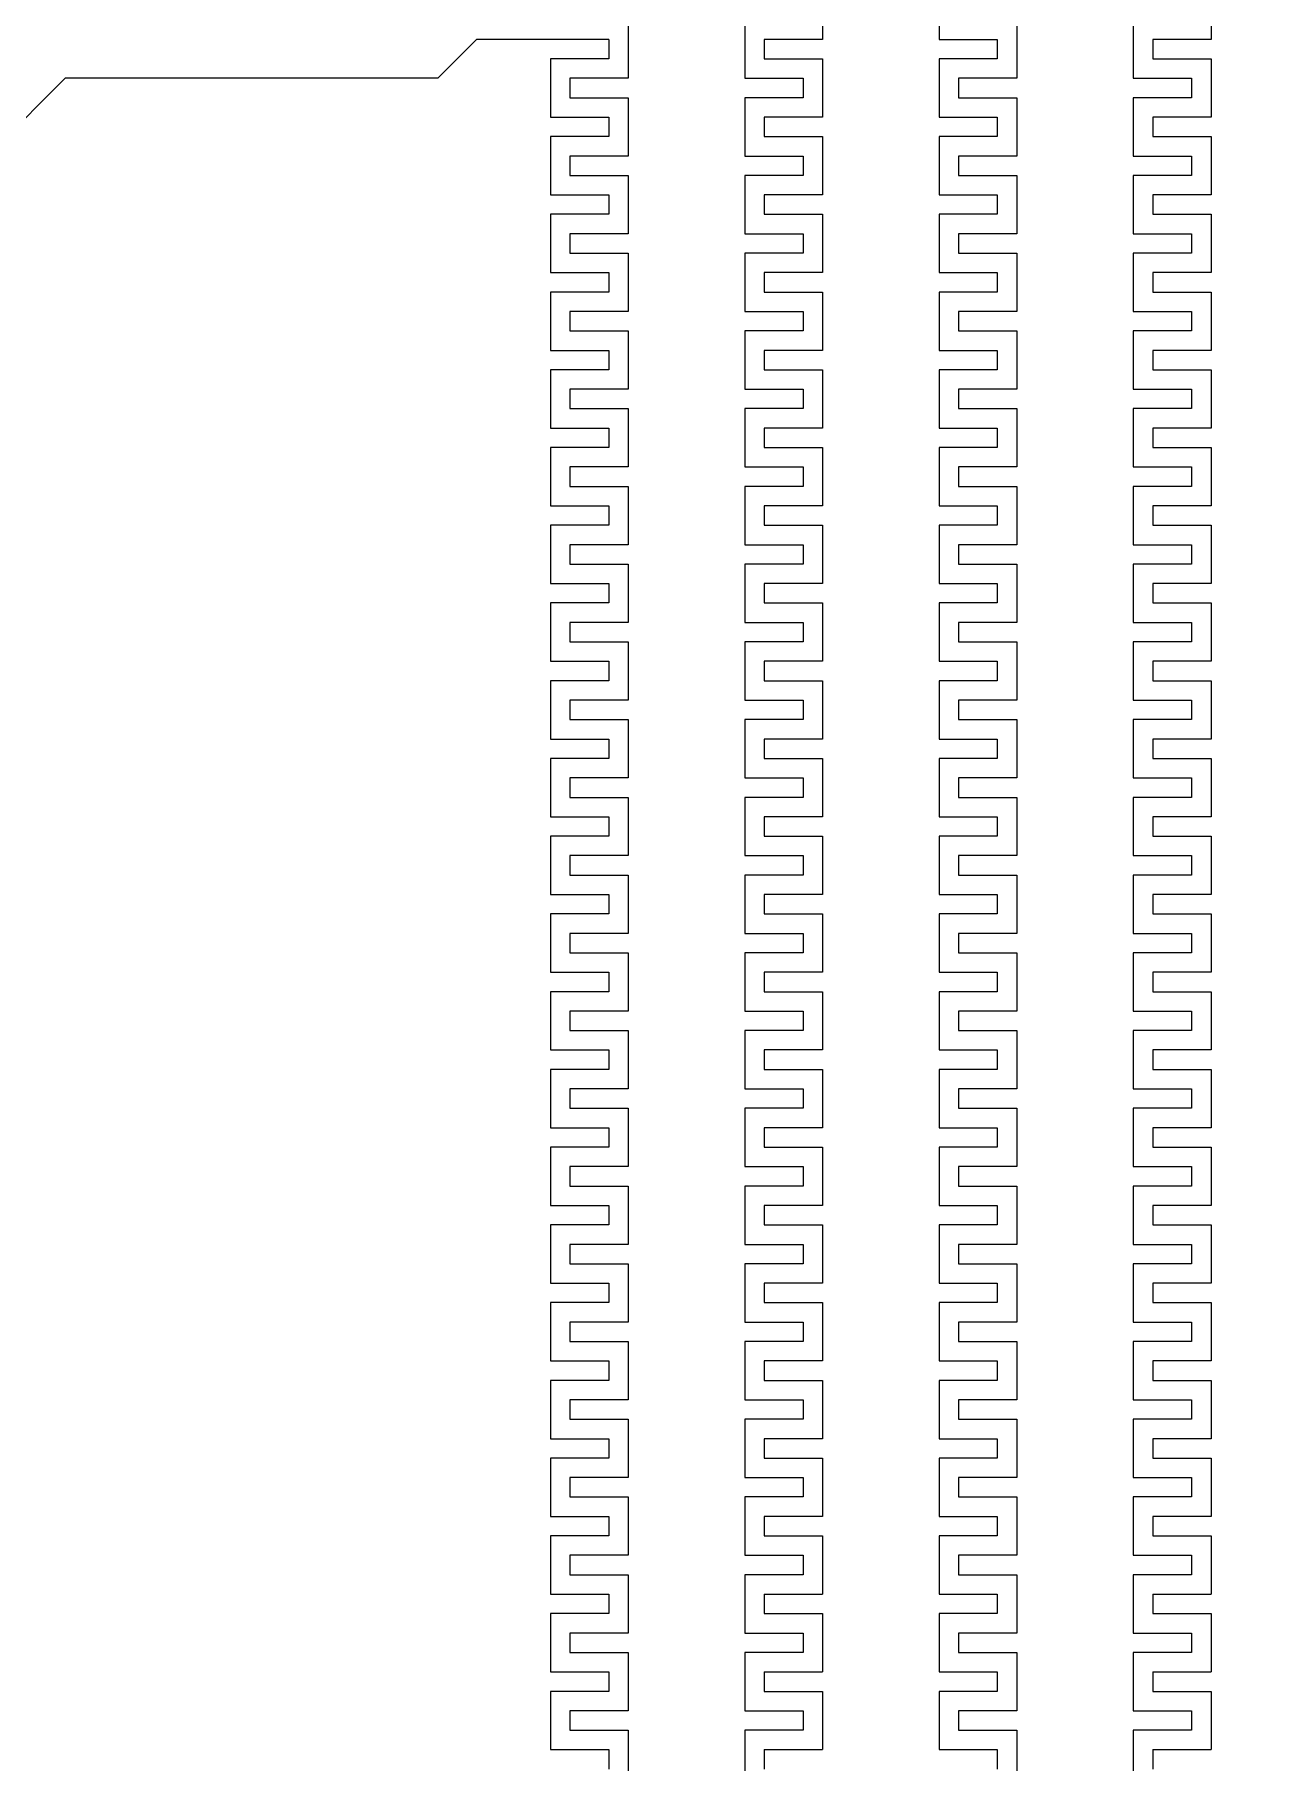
# Model space of a CAD drawing. Extents: x 4629 to 54629, y 4377 to 54377.
# Drawn here: x 22770 to 24375, y 21348 to 23571 of the extents above; entities that cross this region are included whole.
import ezdxf

# ---------------------------------------------------------------- set-up
doc = ezdxf.new("R2010")
doc.units = 13
doc.layers.add('CLEAR', color=140, linetype='Continuous')
doc.layers.add('OPAQUE', color=10, linetype='Continuous')

msp = doc.modelspace()

# ---------------------------------------------------------------- linework, layer by layer
at = {"layer": 'CLEAR'}
for p, q in [((23784.1, 23639.9), (23784.1, 23564.9)), ((23934.1, 23639.9), (23934.1, 23564.9)), ((24284.1, 23639.9), (24284.1, 23564.9)), ((23534.1, 23589.9), (23534.1, 23514.9)), ((23684.1, 23589.9), (23684.1, 23514.9)), ((24034.1, 23589.9), (24034.1, 23514.9)), ((24184.1, 23589.9), (24184.1, 23514.9)), ((23339.1, 23564.9), (23289.1, 23514.9)), ((23509.1, 23564.9), (23339.1, 23564.9)), ((23509.1, 23564.9), (23509.1, 23539.9)), ((23784.1, 23564.9), (23709.1, 23564.9)), ((23709.1, 23564.9), (23709.1, 23539.9)), ((23934.1, 23564.9), (24009.1, 23564.9)), ((24009.1, 23564.9), (24009.1, 23539.9)), ((24284.1, 23564.9), (24209.1, 23564.9)), ((24209.1, 23564.9), (24209.1, 23539.9)), ((23509.1, 23539.9), (23434.1, 23539.9)), ((23434.1, 23539.9), (23434.1, 23464.9)), ((23709.1, 23539.9), (23784.1, 23539.9)), ((23784.1, 23539.9), (23784.1, 23464.9)), ((24009.1, 23539.9), (23934.1, 23539.9)), ((23934.1, 23539.9), (23934.1, 23464.9)), ((24209.1, 23539.9), (24284.1, 23539.9)), ((24284.1, 23539.9), (24284.1, 23464.9)), ((22809.8, 23514.9), (20651.9, 21357)), ((23289.1, 23514.9), (22809.8, 23514.9)), ((23534.1, 23514.9), (23459.1, 23514.9)), ((23459.1, 23514.9), (23459.1, 23489.9)), ((23684.1, 23514.9), (23759.1, 23514.9)), ((23759.1, 23514.9), (23759.1, 23489.9)), ((24034.1, 23514.9), (23959.1, 23514.9)), ((23959.1, 23514.9), (23959.1, 23489.9)), ((24184.1, 23514.9), (24259.1, 23514.9)), ((24259.1, 23514.9), (24259.1, 23489.9)), ((23459.1, 23489.9), (23534.1, 23489.9)), ((23534.1, 23489.9), (23534.1, 23414.9)), ((23759.1, 23489.9), (23684.1, 23489.9)), ((23684.1, 23489.9), (23684.1, 23414.9)), ((23959.1, 23489.9), (24034.1, 23489.9)), ((24034.1, 23489.9), (24034.1, 23414.9)), ((24259.1, 23489.9), (24184.1, 23489.9)), ((24184.1, 23489.9), (24184.1, 23414.9)), ((23434.1, 23464.9), (23509.1, 23464.9)), ((23509.1, 23464.9), (23509.1, 23439.9)), ((23784.1, 23464.9), (23709.1, 23464.9)), ((23709.1, 23464.9), (23709.1, 23439.9)), ((23934.1, 23464.9), (24009.1, 23464.9)), ((24009.1, 23464.9), (24009.1, 23439.9)), ((24284.1, 23464.9), (24209.1, 23464.9)), ((24209.1, 23464.9), (24209.1, 23439.9)), ((23509.1, 23439.9), (23434.1, 23439.9)), ((23434.1, 23439.9), (23434.1, 23364.9)), ((23709.1, 23439.9), (23784.1, 23439.9)), ((23784.1, 23439.9), (23784.1, 23364.9)), ((24009.1, 23439.9), (23934.1, 23439.9)), ((23934.1, 23439.9), (23934.1, 23364.9)), ((24209.1, 23439.9), (24284.1, 23439.9)), ((24284.1, 23439.9), (24284.1, 23364.9)), ((23534.1, 23414.9), (23459.1, 23414.9)), ((23459.1, 23414.9), (23459.1, 23389.9)), ((23684.1, 23414.9), (23759.1, 23414.9)), ((23759.1, 23414.9), (23759.1, 23389.9)), ((24034.1, 23414.9), (23959.1, 23414.9)), ((23959.1, 23414.9), (23959.1, 23389.9)), ((24184.1, 23414.9), (24259.1, 23414.9)), ((24259.1, 23414.9), (24259.1, 23389.9)), ((23459.1, 23389.9), (23534.1, 23389.9)), ((23534.1, 23389.9), (23534.1, 23314.9)), ((23759.1, 23389.9), (23684.1, 23389.9)), ((23684.1, 23389.9), (23684.1, 23314.9)), ((23959.1, 23389.9), (24034.1, 23389.9)), ((24034.1, 23389.9), (24034.1, 23314.9)), ((24259.1, 23389.9), (24184.1, 23389.9)), ((24184.1, 23389.9), (24184.1, 23314.9)), ((23434.1, 23364.9), (23509.1, 23364.9)), ((23509.1, 23364.9), (23509.1, 23339.9)), ((23784.1, 23364.9), (23709.1, 23364.9)), ((23709.1, 23364.9), (23709.1, 23339.9)), ((23934.1, 23364.9), (24009.1, 23364.9)), ((24009.1, 23364.9), (24009.1, 23339.9)), ((24284.1, 23364.9), (24209.1, 23364.9)), ((24209.1, 23364.9), (24209.1, 23339.9)), ((23509.1, 23339.9), (23434.1, 23339.9)), ((23434.1, 23339.9), (23434.1, 23264.9)), ((23709.1, 23339.9), (23784.1, 23339.9)), ((23784.1, 23339.9), (23784.1, 23264.9)), ((24009.1, 23339.9), (23934.1, 23339.9)), ((23934.1, 23339.9), (23934.1, 23264.9)), ((24209.1, 23339.9), (24284.1, 23339.9)), ((24284.1, 23339.9), (24284.1, 23264.9)), ((23534.1, 23314.9), (23459.1, 23314.9)), ((23459.1, 23314.9), (23459.1, 23289.9)), ((23684.1, 23314.9), (23759.1, 23314.9)), ((23759.1, 23314.9), (23759.1, 23289.9)), ((24034.1, 23314.9), (23959.1, 23314.9)), ((23959.1, 23314.9), (23959.1, 23289.9)), ((24184.1, 23314.9), (24259.1, 23314.9)), ((24259.1, 23314.9), (24259.1, 23289.9)), ((23459.1, 23289.9), (23534.1, 23289.9)), ((23534.1, 23289.9), (23534.1, 23214.9)), ((23759.1, 23289.9), (23684.1, 23289.9)), ((23684.1, 23289.9), (23684.1, 23214.9)), ((23959.1, 23289.9), (24034.1, 23289.9)), ((24034.1, 23289.9), (24034.1, 23214.9)), ((24259.1, 23289.9), (24184.1, 23289.9)), ((24184.1, 23289.9), (24184.1, 23214.9)), ((23434.1, 23264.9), (23509.1, 23264.9)), ((23509.1, 23264.9), (23509.1, 23239.9)), ((23784.1, 23264.9), (23709.1, 23264.9)), ((23709.1, 23264.9), (23709.1, 23239.9)), ((23934.1, 23264.9), (24009.1, 23264.9)), ((24009.1, 23264.9), (24009.1, 23239.9)), ((24284.1, 23264.9), (24209.1, 23264.9)), ((24209.1, 23264.9), (24209.1, 23239.9)), ((23509.1, 23239.9), (23434.1, 23239.9)), ((23434.1, 23239.9), (23434.1, 23164.9)), ((23709.1, 23239.9), (23784.1, 23239.9)), ((23784.1, 23239.9), (23784.1, 23164.9)), ((24009.1, 23239.9), (23934.1, 23239.9)), ((23934.1, 23239.9), (23934.1, 23164.9)), ((24209.1, 23239.9), (24284.1, 23239.9)), ((24284.1, 23239.9), (24284.1, 23164.9)), ((23534.1, 23214.9), (23459.1, 23214.9)), ((23459.1, 23214.9), (23459.1, 23189.9)), ((23684.1, 23214.9), (23759.1, 23214.9)), ((23759.1, 23214.9), (23759.1, 23189.9)), ((24034.1, 23214.9), (23959.1, 23214.9)), ((23959.1, 23214.9), (23959.1, 23189.9)), ((24184.1, 23214.9), (24259.1, 23214.9)), ((24259.1, 23214.9), (24259.1, 23189.9)), ((23459.1, 23189.9), (23534.1, 23189.9)), ((23534.1, 23189.9), (23534.1, 23114.9)), ((23759.1, 23189.9), (23684.1, 23189.9)), ((23684.1, 23189.9), (23684.1, 23114.9)), ((23959.1, 23189.9), (24034.1, 23189.9)), ((24034.1, 23189.9), (24034.1, 23114.9)), ((24259.1, 23189.9), (24184.1, 23189.9)), ((24184.1, 23189.9), (24184.1, 23114.9)), ((23434.1, 23164.9), (23509.1, 23164.9)), ((23509.1, 23164.9), (23509.1, 23139.9)), ((23784.1, 23164.9), (23709.1, 23164.9)), ((23709.1, 23164.9), (23709.1, 23139.9)), ((23934.1, 23164.9), (24009.1, 23164.9)), ((24009.1, 23164.9), (24009.1, 23139.9)), ((24284.1, 23164.9), (24209.1, 23164.9)), ((24209.1, 23164.9), (24209.1, 23139.9)), ((23509.1, 23139.9), (23434.1, 23139.9)), ((23434.1, 23139.9), (23434.1, 23064.9)), ((23709.1, 23139.9), (23784.1, 23139.9)), ((23784.1, 23139.9), (23784.1, 23064.9)), ((24009.1, 23139.9), (23934.1, 23139.9)), ((23934.1, 23139.9), (23934.1, 23064.9)), ((24209.1, 23139.9), (24284.1, 23139.9)), ((24284.1, 23139.9), (24284.1, 23064.9)), ((23534.1, 23114.9), (23459.1, 23114.9)), ((23459.1, 23114.9), (23459.1, 23089.9)), ((23684.1, 23114.9), (23759.1, 23114.9)), ((23759.1, 23114.9), (23759.1, 23089.9)), ((24034.1, 23114.9), (23959.1, 23114.9)), ((23959.1, 23114.9), (23959.1, 23089.9)), ((24184.1, 23114.9), (24259.1, 23114.9)), ((24259.1, 23114.9), (24259.1, 23089.9)), ((23459.1, 23089.9), (23534.1, 23089.9)), ((23534.1, 23089.9), (23534.1, 23014.9)), ((23759.1, 23089.9), (23684.1, 23089.9)), ((23684.1, 23089.9), (23684.1, 23014.9)), ((23959.1, 23089.9), (24034.1, 23089.9)), ((24034.1, 23089.9), (24034.1, 23014.9)), ((24259.1, 23089.9), (24184.1, 23089.9)), ((24184.1, 23089.9), (24184.1, 23014.9)), ((23434.1, 23064.9), (23509.1, 23064.9)), ((23509.1, 23064.9), (23509.1, 23039.9)), ((23784.1, 23064.9), (23709.1, 23064.9)), ((23709.1, 23064.9), (23709.1, 23039.9)), ((23934.1, 23064.9), (24009.1, 23064.9)), ((24009.1, 23064.9), (24009.1, 23039.9)), ((24284.1, 23064.9), (24209.1, 23064.9)), ((24209.1, 23064.9), (24209.1, 23039.9)), ((23509.1, 23039.9), (23434.1, 23039.9)), ((23434.1, 23039.9), (23434.1, 22964.9)), ((23709.1, 23039.9), (23784.1, 23039.9)), ((23784.1, 23039.9), (23784.1, 22964.9)), ((24009.1, 23039.9), (23934.1, 23039.9)), ((23934.1, 23039.9), (23934.1, 22964.9)), ((24209.1, 23039.9), (24284.1, 23039.9)), ((24284.1, 23039.9), (24284.1, 22964.9)), ((23534.1, 23014.9), (23459.1, 23014.9)), ((23459.1, 23014.9), (23459.1, 22989.9)), ((23684.1, 23014.9), (23759.1, 23014.9)), ((23759.1, 23014.9), (23759.1, 22989.9)), ((24034.1, 23014.9), (23959.1, 23014.9)), ((23959.1, 23014.9), (23959.1, 22989.9)), ((24184.1, 23014.9), (24259.1, 23014.9)), ((24259.1, 23014.9), (24259.1, 22989.9)), ((23459.1, 22989.9), (23534.1, 22989.9)), ((23534.1, 22989.9), (23534.1, 22914.9)), ((23759.1, 22989.9), (23684.1, 22989.9)), ((23684.1, 22989.9), (23684.1, 22914.9)), ((23959.1, 22989.9), (24034.1, 22989.9)), ((24034.1, 22989.9), (24034.1, 22914.9)), ((24259.1, 22989.9), (24184.1, 22989.9)), ((24184.1, 22989.9), (24184.1, 22914.9)), ((23434.1, 22964.9), (23509.1, 22964.9)), ((23509.1, 22964.9), (23509.1, 22939.9)), ((23784.1, 22964.9), (23709.1, 22964.9)), ((23709.1, 22964.9), (23709.1, 22939.9)), ((23934.1, 22964.9), (24009.1, 22964.9)), ((24009.1, 22964.9), (24009.1, 22939.9)), ((24284.1, 22964.9), (24209.1, 22964.9)), ((24209.1, 22964.9), (24209.1, 22939.9)), ((23509.1, 22939.9), (23434.1, 22939.9)), ((23434.1, 22939.9), (23434.1, 22864.9)), ((23709.1, 22939.9), (23784.1, 22939.9)), ((23784.1, 22939.9), (23784.1, 22864.9)), ((24009.1, 22939.9), (23934.1, 22939.9)), ((23934.1, 22939.9), (23934.1, 22864.9)), ((24209.1, 22939.9), (24284.1, 22939.9)), ((24284.1, 22939.9), (24284.1, 22864.9)), ((23534.1, 22914.9), (23459.1, 22914.9)), ((23459.1, 22914.9), (23459.1, 22889.9)), ((23684.1, 22914.9), (23759.1, 22914.9)), ((23759.1, 22914.9), (23759.1, 22889.9)), ((24034.1, 22914.9), (23959.1, 22914.9)), ((23959.1, 22914.9), (23959.1, 22889.9)), ((24184.1, 22914.9), (24259.1, 22914.9)), ((24259.1, 22914.9), (24259.1, 22889.9)), ((23459.1, 22889.9), (23534.1, 22889.9)), ((23534.1, 22889.9), (23534.1, 22814.9)), ((23759.1, 22889.9), (23684.1, 22889.9)), ((23684.1, 22889.9), (23684.1, 22814.9)), ((23959.1, 22889.9), (24034.1, 22889.9)), ((24034.1, 22889.9), (24034.1, 22814.9)), ((24259.1, 22889.9), (24184.1, 22889.9)), ((24184.1, 22889.9), (24184.1, 22814.9)), ((23434.1, 22864.9), (23509.1, 22864.9)), ((23509.1, 22864.9), (23509.1, 22839.9)), ((23784.1, 22864.9), (23709.1, 22864.9)), ((23709.1, 22864.9), (23709.1, 22839.9)), ((23934.1, 22864.9), (24009.1, 22864.9)), ((24009.1, 22864.9), (24009.1, 22839.9)), ((24284.1, 22864.9), (24209.1, 22864.9)), ((24209.1, 22864.9), (24209.1, 22839.9)), ((23509.1, 22839.9), (23434.1, 22839.9)), ((23434.1, 22839.9), (23434.1, 22764.9)), ((23709.1, 22839.9), (23784.1, 22839.9)), ((23784.1, 22839.9), (23784.1, 22764.9)), ((24009.1, 22839.9), (23934.1, 22839.9)), ((23934.1, 22839.9), (23934.1, 22764.9)), ((24209.1, 22839.9), (24284.1, 22839.9)), ((24284.1, 22839.9), (24284.1, 22764.9)), ((23534.1, 22814.9), (23459.1, 22814.9)), ((23459.1, 22814.9), (23459.1, 22789.9)), ((23684.1, 22814.9), (23759.1, 22814.9)), ((23759.1, 22814.9), (23759.1, 22789.9)), ((24034.1, 22814.9), (23959.1, 22814.9)), ((23959.1, 22814.9), (23959.1, 22789.9)), ((24184.1, 22814.9), (24259.1, 22814.9)), ((24259.1, 22814.9), (24259.1, 22789.9)), ((23459.1, 22789.9), (23534.1, 22789.9)), ((23534.1, 22789.9), (23534.1, 22714.9)), ((23759.1, 22789.9), (23684.1, 22789.9)), ((23684.1, 22789.9), (23684.1, 22714.9)), ((23959.1, 22789.9), (24034.1, 22789.9)), ((24034.1, 22789.9), (24034.1, 22714.9)), ((24259.1, 22789.9), (24184.1, 22789.9)), ((24184.1, 22789.9), (24184.1, 22714.9)), ((23434.1, 22764.9), (23509.1, 22764.9)), ((23509.1, 22764.9), (23509.1, 22739.9)), ((23784.1, 22764.9), (23709.1, 22764.9)), ((23709.1, 22764.9), (23709.1, 22739.9)), ((23934.1, 22764.9), (24009.1, 22764.9)), ((24009.1, 22764.9), (24009.1, 22739.9)), ((24284.1, 22764.9), (24209.1, 22764.9)), ((24209.1, 22764.9), (24209.1, 22739.9)), ((23509.1, 22739.9), (23434.1, 22739.9)), ((23434.1, 22739.9), (23434.1, 22664.9)), ((23709.1, 22739.9), (23784.1, 22739.9)), ((23784.1, 22739.9), (23784.1, 22664.9)), ((24009.1, 22739.9), (23934.1, 22739.9)), ((23934.1, 22739.9), (23934.1, 22664.9)), ((24209.1, 22739.9), (24284.1, 22739.9)), ((24284.1, 22739.9), (24284.1, 22664.9)), ((23534.1, 22714.9), (23459.1, 22714.9)), ((23459.1, 22714.9), (23459.1, 22689.9)), ((23684.1, 22714.9), (23759.1, 22714.9)), ((23759.1, 22714.9), (23759.1, 22689.9)), ((24034.1, 22714.9), (23959.1, 22714.9)), ((23959.1, 22714.9), (23959.1, 22689.9)), ((24184.1, 22714.9), (24259.1, 22714.9)), ((24259.1, 22714.9), (24259.1, 22689.9)), ((23459.1, 22689.9), (23534.1, 22689.9)), ((23534.1, 22689.9), (23534.1, 22614.9)), ((23759.1, 22689.9), (23684.1, 22689.9)), ((23684.1, 22689.9), (23684.1, 22614.9)), ((23959.1, 22689.9), (24034.1, 22689.9)), ((24034.1, 22689.9), (24034.1, 22614.9)), ((24259.1, 22689.9), (24184.1, 22689.9)), ((24184.1, 22689.9), (24184.1, 22614.9)), ((23434.1, 22664.9), (23509.1, 22664.9)), ((23509.1, 22664.9), (23509.1, 22639.9)), ((23784.1, 22664.9), (23709.1, 22664.9)), ((23709.1, 22664.9), (23709.1, 22639.9)), ((23934.1, 22664.9), (24009.1, 22664.9)), ((24009.1, 22664.9), (24009.1, 22639.9)), ((24284.1, 22664.9), (24209.1, 22664.9)), ((24209.1, 22664.9), (24209.1, 22639.9)), ((23509.1, 22639.9), (23434.1, 22639.9)), ((23434.1, 22639.9), (23434.1, 22564.9)), ((23709.1, 22639.9), (23784.1, 22639.9)), ((23784.1, 22639.9), (23784.1, 22564.9)), ((24009.1, 22639.9), (23934.1, 22639.9)), ((23934.1, 22639.9), (23934.1, 22564.9)), ((24209.1, 22639.9), (24284.1, 22639.9)), ((24284.1, 22639.9), (24284.1, 22564.9)), ((23534.1, 22614.9), (23459.1, 22614.9)), ((23459.1, 22614.9), (23459.1, 22589.9)), ((23684.1, 22614.9), (23759.1, 22614.9)), ((23759.1, 22614.9), (23759.1, 22589.9)), ((24034.1, 22614.9), (23959.1, 22614.9)), ((23959.1, 22614.9), (23959.1, 22589.9)), ((24184.1, 22614.9), (24259.1, 22614.9)), ((24259.1, 22614.9), (24259.1, 22589.9)), ((23459.1, 22589.9), (23534.1, 22589.9)), ((23534.1, 22589.9), (23534.1, 22514.9)), ((23759.1, 22589.9), (23684.1, 22589.9)), ((23684.1, 22589.9), (23684.1, 22514.9)), ((23959.1, 22589.9), (24034.1, 22589.9)), ((24034.1, 22589.9), (24034.1, 22514.9)), ((24259.1, 22589.9), (24184.1, 22589.9)), ((24184.1, 22589.9), (24184.1, 22514.9)), ((23434.1, 22564.9), (23509.1, 22564.9)), ((23509.1, 22564.9), (23509.1, 22539.9)), ((23784.1, 22564.9), (23709.1, 22564.9)), ((23709.1, 22564.9), (23709.1, 22539.9)), ((23934.1, 22564.9), (24009.1, 22564.9)), ((24009.1, 22564.9), (24009.1, 22539.9)), ((24284.1, 22564.9), (24209.1, 22564.9)), ((24209.1, 22564.9), (24209.1, 22539.9)), ((23509.1, 22539.9), (23434.1, 22539.9)), ((23434.1, 22539.9), (23434.1, 22464.9)), ((23709.1, 22539.9), (23784.1, 22539.9)), ((23784.1, 22539.9), (23784.1, 22464.9)), ((24009.1, 22539.9), (23934.1, 22539.9)), ((23934.1, 22539.9), (23934.1, 22464.9)), ((24209.1, 22539.9), (24284.1, 22539.9)), ((24284.1, 22539.9), (24284.1, 22464.9)), ((23534.1, 22514.9), (23459.1, 22514.9)), ((23459.1, 22514.9), (23459.1, 22489.9)), ((23684.1, 22514.9), (23759.1, 22514.9)), ((23759.1, 22514.9), (23759.1, 22489.9)), ((24034.1, 22514.9), (23959.1, 22514.9)), ((23959.1, 22514.9), (23959.1, 22489.9)), ((24184.1, 22514.9), (24259.1, 22514.9)), ((24259.1, 22514.9), (24259.1, 22489.9)), ((23459.1, 22489.9), (23534.1, 22489.9)), ((23534.1, 22489.9), (23534.1, 22414.9)), ((23759.1, 22489.9), (23684.1, 22489.9)), ((23684.1, 22489.9), (23684.1, 22414.9)), ((23959.1, 22489.9), (24034.1, 22489.9)), ((24034.1, 22489.9), (24034.1, 22414.9)), ((24259.1, 22489.9), (24184.1, 22489.9)), ((24184.1, 22489.9), (24184.1, 22414.9)), ((23434.1, 22464.9), (23509.1, 22464.9)), ((23509.1, 22464.9), (23509.1, 22439.9)), ((23784.1, 22464.9), (23709.1, 22464.9)), ((23709.1, 22464.9), (23709.1, 22439.9)), ((23934.1, 22464.9), (24009.1, 22464.9)), ((24009.1, 22464.9), (24009.1, 22439.9)), ((24284.1, 22464.9), (24209.1, 22464.9)), ((24209.1, 22464.9), (24209.1, 22439.9)), ((23509.1, 22439.9), (23434.1, 22439.9)), ((23434.1, 22439.9), (23434.1, 22364.9)), ((23709.1, 22439.9), (23784.1, 22439.9)), ((23784.1, 22439.9), (23784.1, 22364.9)), ((24009.1, 22439.9), (23934.1, 22439.9)), ((23934.1, 22439.9), (23934.1, 22364.9)), ((24209.1, 22439.9), (24284.1, 22439.9)), ((24284.1, 22439.9), (24284.1, 22364.9)), ((23534.1, 22414.9), (23459.1, 22414.9)), ((23459.1, 22414.9), (23459.1, 22389.9)), ((23684.1, 22414.9), (23759.1, 22414.9)), ((23759.1, 22414.9), (23759.1, 22389.9)), ((24034.1, 22414.9), (23959.1, 22414.9)), ((23959.1, 22414.9), (23959.1, 22389.9)), ((24184.1, 22414.9), (24259.1, 22414.9)), ((24259.1, 22414.9), (24259.1, 22389.9)), ((23459.1, 22389.9), (23534.1, 22389.9)), ((23534.1, 22389.9), (23534.1, 22314.9)), ((23759.1, 22389.9), (23684.1, 22389.9)), ((23684.1, 22389.9), (23684.1, 22314.9)), ((23959.1, 22389.9), (24034.1, 22389.9)), ((24034.1, 22389.9), (24034.1, 22314.9)), ((24259.1, 22389.9), (24184.1, 22389.9)), ((24184.1, 22389.9), (24184.1, 22314.9)), ((23434.1, 22364.9), (23509.1, 22364.9)), ((23509.1, 22364.9), (23509.1, 22339.9)), ((23784.1, 22364.9), (23709.1, 22364.9)), ((23709.1, 22364.9), (23709.1, 22339.9)), ((23934.1, 22364.9), (24009.1, 22364.9)), ((24009.1, 22364.9), (24009.1, 22339.9)), ((24284.1, 22364.9), (24209.1, 22364.9)), ((24209.1, 22364.9), (24209.1, 22339.9)), ((23509.1, 22339.9), (23434.1, 22339.9)), ((23434.1, 22339.9), (23434.1, 22264.9)), ((23709.1, 22339.9), (23784.1, 22339.9)), ((23784.1, 22339.9), (23784.1, 22264.9)), ((24009.1, 22339.9), (23934.1, 22339.9)), ((23934.1, 22339.9), (23934.1, 22264.9)), ((24209.1, 22339.9), (24284.1, 22339.9)), ((24284.1, 22339.9), (24284.1, 22264.9)), ((23534.1, 22314.9), (23459.1, 22314.9)), ((23459.1, 22314.9), (23459.1, 22289.9)), ((23684.1, 22314.9), (23759.1, 22314.9)), ((23759.1, 22314.9), (23759.1, 22289.9)), ((24034.1, 22314.9), (23959.1, 22314.9)), ((23959.1, 22314.9), (23959.1, 22289.9)), ((24184.1, 22314.9), (24259.1, 22314.9)), ((24259.1, 22314.9), (24259.1, 22289.9)), ((23459.1, 22289.9), (23534.1, 22289.9)), ((23534.1, 22289.9), (23534.1, 22214.9)), ((23759.1, 22289.9), (23684.1, 22289.9)), ((23684.1, 22289.9), (23684.1, 22214.9)), ((23959.1, 22289.9), (24034.1, 22289.9)), ((24034.1, 22289.9), (24034.1, 22214.9)), ((24259.1, 22289.9), (24184.1, 22289.9)), ((24184.1, 22289.9), (24184.1, 22214.9)), ((23434.1, 22264.9), (23509.1, 22264.9)), ((23509.1, 22264.9), (23509.1, 22239.9)), ((23784.1, 22264.9), (23709.1, 22264.9)), ((23709.1, 22264.9), (23709.1, 22239.9)), ((23934.1, 22264.9), (24009.1, 22264.9)), ((24009.1, 22264.9), (24009.1, 22239.9)), ((24284.1, 22264.9), (24209.1, 22264.9)), ((24209.1, 22264.9), (24209.1, 22239.9)), ((23509.1, 22239.9), (23434.1, 22239.9)), ((23434.1, 22239.9), (23434.1, 22164.9)), ((23709.1, 22239.9), (23784.1, 22239.9)), ((23784.1, 22239.9), (23784.1, 22164.9)), ((24009.1, 22239.9), (23934.1, 22239.9)), ((23934.1, 22239.9), (23934.1, 22164.9)), ((24209.1, 22239.9), (24284.1, 22239.9)), ((24284.1, 22239.9), (24284.1, 22164.9)), ((23534.1, 22214.9), (23459.1, 22214.9)), ((23459.1, 22214.9), (23459.1, 22189.9)), ((23684.1, 22214.9), (23759.1, 22214.9)), ((23759.1, 22214.9), (23759.1, 22189.9)), ((24034.1, 22214.9), (23959.1, 22214.9)), ((23959.1, 22214.9), (23959.1, 22189.9)), ((24184.1, 22214.9), (24259.1, 22214.9)), ((24259.1, 22214.9), (24259.1, 22189.9)), ((23459.1, 22189.9), (23534.1, 22189.9)), ((23534.1, 22189.9), (23534.1, 22114.9)), ((23759.1, 22189.9), (23684.1, 22189.9)), ((23684.1, 22189.9), (23684.1, 22114.9)), ((23959.1, 22189.9), (24034.1, 22189.9)), ((24034.1, 22189.9), (24034.1, 22114.9)), ((24259.1, 22189.9), (24184.1, 22189.9)), ((24184.1, 22189.9), (24184.1, 22114.9)), ((23434.1, 22164.9), (23509.1, 22164.9)), ((23509.1, 22164.9), (23509.1, 22139.9)), ((23784.1, 22164.9), (23709.1, 22164.9)), ((23709.1, 22164.9), (23709.1, 22139.9)), ((23934.1, 22164.9), (24009.1, 22164.9)), ((24009.1, 22164.9), (24009.1, 22139.9)), ((24284.1, 22164.9), (24209.1, 22164.9)), ((24209.1, 22164.9), (24209.1, 22139.9)), ((23509.1, 22139.9), (23434.1, 22139.9)), ((23434.1, 22139.9), (23434.1, 22064.9)), ((23709.1, 22139.9), (23784.1, 22139.9)), ((23784.1, 22139.9), (23784.1, 22064.9)), ((24009.1, 22139.9), (23934.1, 22139.9)), ((23934.1, 22139.9), (23934.1, 22064.9)), ((24209.1, 22139.9), (24284.1, 22139.9)), ((24284.1, 22139.9), (24284.1, 22064.9)), ((23534.1, 22114.9), (23459.1, 22114.9)), ((23459.1, 22114.9), (23459.1, 22089.9)), ((23684.1, 22114.9), (23759.1, 22114.9)), ((23759.1, 22114.9), (23759.1, 22089.9)), ((24034.1, 22114.9), (23959.1, 22114.9)), ((23959.1, 22114.9), (23959.1, 22089.9)), ((24184.1, 22114.9), (24259.1, 22114.9)), ((24259.1, 22114.9), (24259.1, 22089.9)), ((23459.1, 22089.9), (23534.1, 22089.9)), ((23534.1, 22089.9), (23534.1, 22014.9)), ((23759.1, 22089.9), (23684.1, 22089.9)), ((23684.1, 22089.9), (23684.1, 22014.9)), ((23959.1, 22089.9), (24034.1, 22089.9)), ((24034.1, 22089.9), (24034.1, 22014.9)), ((24259.1, 22089.9), (24184.1, 22089.9)), ((24184.1, 22089.9), (24184.1, 22014.9)), ((23434.1, 22064.9), (23509.1, 22064.9)), ((23509.1, 22064.9), (23509.1, 22039.9)), ((23784.1, 22064.9), (23709.1, 22064.9)), ((23709.1, 22064.9), (23709.1, 22039.9)), ((23934.1, 22064.9), (24009.1, 22064.9)), ((24009.1, 22064.9), (24009.1, 22039.9)), ((24284.1, 22064.9), (24209.1, 22064.9)), ((24209.1, 22064.9), (24209.1, 22039.9)), ((23509.1, 22039.9), (23434.1, 22039.9)), ((23434.1, 22039.9), (23434.1, 21964.9)), ((23709.1, 22039.9), (23784.1, 22039.9)), ((23784.1, 22039.9), (23784.1, 21964.9)), ((24009.1, 22039.9), (23934.1, 22039.9)), ((23934.1, 22039.9), (23934.1, 21964.9)), ((24209.1, 22039.9), (24284.1, 22039.9)), ((24284.1, 22039.9), (24284.1, 21964.9)), ((23534.1, 22014.9), (23459.1, 22014.9)), ((23459.1, 22014.9), (23459.1, 21989.9)), ((23684.1, 22014.9), (23759.1, 22014.9)), ((23759.1, 22014.9), (23759.1, 21989.9)), ((24034.1, 22014.9), (23959.1, 22014.9)), ((23959.1, 22014.9), (23959.1, 21989.9)), ((24184.1, 22014.9), (24259.1, 22014.9)), ((24259.1, 22014.9), (24259.1, 21989.9)), ((23459.1, 21989.9), (23534.1, 21989.9)), ((23534.1, 21989.9), (23534.1, 21914.9)), ((23759.1, 21989.9), (23684.1, 21989.9)), ((23684.1, 21989.9), (23684.1, 21914.9)), ((23959.1, 21989.9), (24034.1, 21989.9)), ((24034.1, 21989.9), (24034.1, 21914.9)), ((24259.1, 21989.9), (24184.1, 21989.9)), ((24184.1, 21989.9), (24184.1, 21914.9)), ((23434.1, 21964.9), (23509.1, 21964.9)), ((23509.1, 21964.9), (23509.1, 21939.9)), ((23784.1, 21964.9), (23709.1, 21964.9)), ((23709.1, 21964.9), (23709.1, 21939.9)), ((23934.1, 21964.9), (24009.1, 21964.9)), ((24009.1, 21964.9), (24009.1, 21939.9)), ((24284.1, 21964.9), (24209.1, 21964.9)), ((24209.1, 21964.9), (24209.1, 21939.9)), ((23509.1, 21939.9), (23434.1, 21939.9)), ((23434.1, 21939.9), (23434.1, 21864.9)), ((23709.1, 21939.9), (23784.1, 21939.9)), ((23784.1, 21939.9), (23784.1, 21864.9)), ((24009.1, 21939.9), (23934.1, 21939.9)), ((23934.1, 21939.9), (23934.1, 21864.9)), ((24209.1, 21939.9), (24284.1, 21939.9)), ((24284.1, 21939.9), (24284.1, 21864.9)), ((23534.1, 21914.9), (23459.1, 21914.9)), ((23459.1, 21914.9), (23459.1, 21889.9)), ((23684.1, 21914.9), (23759.1, 21914.9)), ((23759.1, 21914.9), (23759.1, 21889.9)), ((24034.1, 21914.9), (23959.1, 21914.9)), ((23959.1, 21914.9), (23959.1, 21889.9)), ((24184.1, 21914.9), (24259.1, 21914.9)), ((24259.1, 21914.9), (24259.1, 21889.9)), ((23459.1, 21889.9), (23534.1, 21889.9)), ((23534.1, 21889.9), (23534.1, 21814.9)), ((23759.1, 21889.9), (23684.1, 21889.9)), ((23684.1, 21889.9), (23684.1, 21814.9)), ((23959.1, 21889.9), (24034.1, 21889.9)), ((24034.1, 21889.9), (24034.1, 21814.9)), ((24259.1, 21889.9), (24184.1, 21889.9)), ((24184.1, 21889.9), (24184.1, 21814.9)), ((23434.1, 21864.9), (23509.1, 21864.9)), ((23509.1, 21864.9), (23509.1, 21839.9)), ((23784.1, 21864.9), (23709.1, 21864.9)), ((23709.1, 21864.9), (23709.1, 21839.9)), ((23934.1, 21864.9), (24009.1, 21864.9)), ((24009.1, 21864.9), (24009.1, 21839.9)), ((24284.1, 21864.9), (24209.1, 21864.9)), ((24209.1, 21864.9), (24209.1, 21839.9)), ((23509.1, 21839.9), (23434.1, 21839.9)), ((23434.1, 21839.9), (23434.1, 21764.9)), ((23709.1, 21839.9), (23784.1, 21839.9)), ((23784.1, 21839.9), (23784.1, 21764.9)), ((24009.1, 21839.9), (23934.1, 21839.9)), ((23934.1, 21839.9), (23934.1, 21764.9)), ((24209.1, 21839.9), (24284.1, 21839.9)), ((24284.1, 21839.9), (24284.1, 21764.9)), ((23534.1, 21814.9), (23459.1, 21814.9)), ((23459.1, 21814.9), (23459.1, 21789.9)), ((23684.1, 21814.9), (23759.1, 21814.9)), ((23759.1, 21814.9), (23759.1, 21789.9)), ((24034.1, 21814.9), (23959.1, 21814.9)), ((23959.1, 21814.9), (23959.1, 21789.9)), ((24184.1, 21814.9), (24259.1, 21814.9)), ((24259.1, 21814.9), (24259.1, 21789.9)), ((23459.1, 21789.9), (23534.1, 21789.9)), ((23534.1, 21789.9), (23534.1, 21714.9)), ((23759.1, 21789.9), (23684.1, 21789.9)), ((23684.1, 21789.9), (23684.1, 21714.9)), ((23959.1, 21789.9), (24034.1, 21789.9)), ((24034.1, 21789.9), (24034.1, 21714.9)), ((24259.1, 21789.9), (24184.1, 21789.9)), ((24184.1, 21789.9), (24184.1, 21714.9)), ((23434.1, 21764.9), (23509.1, 21764.9)), ((23509.1, 21764.9), (23509.1, 21739.9)), ((23784.1, 21764.9), (23709.1, 21764.9)), ((23709.1, 21764.9), (23709.1, 21739.9)), ((23934.1, 21764.9), (24009.1, 21764.9)), ((24009.1, 21764.9), (24009.1, 21739.9)), ((24284.1, 21764.9), (24209.1, 21764.9)), ((24209.1, 21764.9), (24209.1, 21739.9)), ((23509.1, 21739.9), (23434.1, 21739.9)), ((23434.1, 21739.9), (23434.1, 21664.9)), ((23709.1, 21739.9), (23784.1, 21739.9)), ((23784.1, 21739.9), (23784.1, 21664.9)), ((24009.1, 21739.9), (23934.1, 21739.9)), ((23934.1, 21739.9), (23934.1, 21664.9)), ((24209.1, 21739.9), (24284.1, 21739.9)), ((24284.1, 21739.9), (24284.1, 21664.9)), ((23534.1, 21714.9), (23459.1, 21714.9)), ((23459.1, 21714.9), (23459.1, 21689.9)), ((23684.1, 21714.9), (23759.1, 21714.9)), ((23759.1, 21714.9), (23759.1, 21689.9)), ((24034.1, 21714.9), (23959.1, 21714.9)), ((23959.1, 21714.9), (23959.1, 21689.9)), ((24184.1, 21714.9), (24259.1, 21714.9)), ((24259.1, 21714.9), (24259.1, 21689.9)), ((23459.1, 21689.9), (23534.1, 21689.9)), ((23534.1, 21689.9), (23534.1, 21614.9)), ((23759.1, 21689.9), (23684.1, 21689.9)), ((23684.1, 21689.9), (23684.1, 21614.9)), ((23959.1, 21689.9), (24034.1, 21689.9)), ((24034.1, 21689.9), (24034.1, 21614.9)), ((24259.1, 21689.9), (24184.1, 21689.9)), ((24184.1, 21689.9), (24184.1, 21614.9)), ((23434.1, 21664.9), (23509.1, 21664.9)), ((23509.1, 21664.9), (23509.1, 21639.9)), ((23784.1, 21664.9), (23709.1, 21664.9)), ((23709.1, 21664.9), (23709.1, 21639.9)), ((23934.1, 21664.9), (24009.1, 21664.9)), ((24009.1, 21664.9), (24009.1, 21639.9)), ((24284.1, 21664.9), (24209.1, 21664.9)), ((24209.1, 21664.9), (24209.1, 21639.9)), ((23509.1, 21639.9), (23434.1, 21639.9)), ((23434.1, 21639.9), (23434.1, 21564.9)), ((23709.1, 21639.9), (23784.1, 21639.9)), ((23784.1, 21639.9), (23784.1, 21564.9)), ((24009.1, 21639.9), (23934.1, 21639.9)), ((23934.1, 21639.9), (23934.1, 21564.9)), ((24209.1, 21639.9), (24284.1, 21639.9)), ((24284.1, 21639.9), (24284.1, 21564.9)), ((23534.1, 21614.9), (23459.1, 21614.9)), ((23459.1, 21614.9), (23459.1, 21589.9)), ((23684.1, 21614.9), (23759.1, 21614.9)), ((23759.1, 21614.9), (23759.1, 21589.9)), ((24034.1, 21614.9), (23959.1, 21614.9)), ((23959.1, 21614.9), (23959.1, 21589.9)), ((24184.1, 21614.9), (24259.1, 21614.9)), ((24259.1, 21614.9), (24259.1, 21589.9)), ((23459.1, 21589.9), (23534.1, 21589.9)), ((23534.1, 21589.9), (23534.1, 21514.9)), ((23759.1, 21589.9), (23684.1, 21589.9)), ((23684.1, 21589.9), (23684.1, 21514.9)), ((23959.1, 21589.9), (24034.1, 21589.9)), ((24034.1, 21589.9), (24034.1, 21514.9)), ((24259.1, 21589.9), (24184.1, 21589.9)), ((24184.1, 21589.9), (24184.1, 21514.9)), ((23434.1, 21564.9), (23509.1, 21564.9)), ((23509.1, 21564.9), (23509.1, 21539.9)), ((23709.1, 21564.9), (23784.1, 21564.9)), ((23709.1, 21564.9), (23709.1, 21539.9)), ((23934.1, 21564.9), (24009.1, 21564.9)), ((24009.1, 21564.9), (24009.1, 21539.9)), ((24209.1, 21564.9), (24284.1, 21564.9)), ((24209.1, 21564.9), (24209.1, 21539.9)), ((23509.1, 21539.9), (23434.1, 21539.9)), ((23434.1, 21539.9), (23434.1, 21464.9)), ((23709.1, 21539.9), (23784.1, 21539.9)), ((23784.1, 21539.9), (23784.1, 21464.9)), ((24009.1, 21539.9), (23934.1, 21539.9)), ((23934.1, 21539.9), (23934.1, 21464.9)), ((24209.1, 21539.9), (24284.1, 21539.9)), ((24284.1, 21539.9), (24284.1, 21464.9)), ((23534.1, 21514.9), (23459.1, 21514.9)), ((23459.1, 21514.9), (23459.1, 21489.9)), ((23684.1, 21514.9), (23759.1, 21514.9)), ((23759.1, 21514.9), (23759.1, 21489.9)), ((24034.1, 21514.9), (23959.1, 21514.9)), ((23959.1, 21514.9), (23959.1, 21489.9)), ((24184.1, 21514.9), (24259.1, 21514.9)), ((24259.1, 21514.9), (24259.1, 21489.9)), ((23459.1, 21489.9), (23534.1, 21489.9)), ((23534.1, 21489.9), (23534.1, 21414.9)), ((23759.1, 21489.9), (23684.1, 21489.9)), ((23684.1, 21489.9), (23684.1, 21414.9)), ((23959.1, 21489.9), (24034.1, 21489.9)), ((24034.1, 21489.9), (24034.1, 21414.9)), ((24259.1, 21489.9), (24184.1, 21489.9)), ((24184.1, 21489.9), (24184.1, 21414.9)), ((23434.1, 21464.9), (23509.1, 21464.9)), ((23509.1, 21464.9), (23509.1, 21439.9)), ((23709.1, 21464.9), (23784.1, 21464.9)), ((23709.1, 21464.9), (23709.1, 21439.9)), ((23934.1, 21464.9), (24009.1, 21464.9)), ((24009.1, 21464.9), (24009.1, 21439.9)), ((24209.1, 21464.9), (24284.1, 21464.9)), ((24209.1, 21464.9), (24209.1, 21439.9)), ((23509.1, 21439.9), (23434.1, 21439.9)), ((23434.1, 21439.9), (23434.1, 21364.9)), ((23709.1, 21439.9), (23784.1, 21439.9)), ((23784.1, 21439.9), (23784.1, 21364.9)), ((24009.1, 21439.9), (23934.1, 21439.9)), ((23934.1, 21439.9), (23934.1, 21364.9)), ((24209.1, 21439.9), (24284.1, 21439.9)), ((24284.1, 21439.9), (24284.1, 21364.9)), ((23534.1, 21414.9), (23459.1, 21414.9)), ((23459.1, 21414.9), (23459.1, 21389.9)), ((23684.1, 21414.9), (23759.1, 21414.9)), ((23759.1, 21414.9), (23759.1, 21389.9)), ((24034.1, 21414.9), (23959.1, 21414.9)), ((23959.1, 21414.9), (23959.1, 21389.9)), ((24184.1, 21414.9), (24259.1, 21414.9)), ((24259.1, 21414.9), (24259.1, 21389.9)), ((23459.1, 21389.9), (23534.1, 21389.9)), ((23534.1, 21389.9), (23534.1, 21314.9)), ((23759.1, 21389.9), (23684.1, 21389.9)), ((23684.1, 21389.9), (23684.1, 21314.9)), ((23959.1, 21389.9), (24034.1, 21389.9)), ((24034.1, 21389.9), (24034.1, 21314.9)), ((24259.1, 21389.9), (24184.1, 21389.9)), ((24184.1, 21389.9), (24184.1, 21314.9)), ((23434.1, 21364.9), (23509.1, 21364.9)), ((23509.1, 21364.9), (23509.1, 21339.9)), ((23709.1, 21364.9), (23784.1, 21364.9)), ((23709.1, 21364.9), (23709.1, 21339.9)), ((23934.1, 21364.9), (24009.1, 21364.9)), ((24009.1, 21364.9), (24009.1, 21339.9)), ((24209.1, 21364.9), (24284.1, 21364.9)), ((24209.1, 21364.9), (24209.1, 21339.9))]:
    msp.add_line(p, q, dxfattribs=at)
at = {"layer": 'OPAQUE'}
msp.add_circle((29629.1, 29377.4), 25000, dxfattribs=at)

doc.saveas('drawing.dxf')
